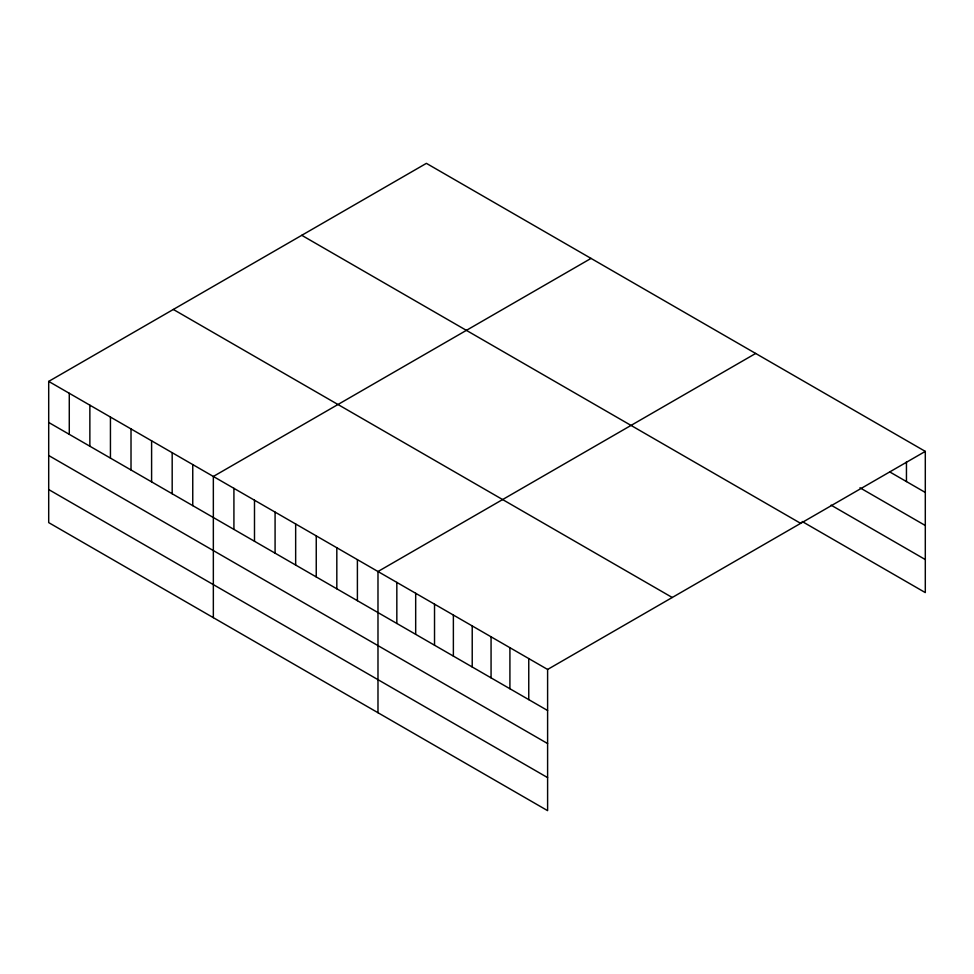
<?xml version="1.0" encoding="UTF-8"?>
<svg xmlns="http://www.w3.org/2000/svg" width="974" height="974" viewBox="0 0 974 974"><rect width="100%" height="100%" fill="white"/><g stroke="black" fill="none" stroke-linecap="round" stroke-linejoin="round"><path stroke-width="1.46" d="M48.7 381.406L547.607 669.455L547.607 810.648L48.7 522.612L48.7 381.406L426.393 163.352L925.3 451.388L925.3 592.594L802.162 521.504M591.035 258.402L213.343 476.456L213.343 617.662M755.666 353.452L377.985 571.519L377.985 712.712M547.607 669.455L925.3 451.388M890.114 472.134L925.3 492.454M859.957 487.779L925.3 525.497M831.066 505.141L925.3 559.551M301.757 235.306L800.665 523.355M173.335 309.452L672.243 597.488M48.7 422.46L547.607 710.509M48.7 455.515L547.607 743.552M48.7 489.557L547.607 777.605M906.453 461.798L906.453 481.57M528.76 658.57L528.76 699.624M509.913 647.686L509.913 688.74M491.066 636.801L491.066 677.867M472.22 625.929L472.22 666.983M453.373 615.044L453.373 656.099M434.526 604.16L434.526 645.214M415.679 593.276L415.679 634.342M396.832 582.403L396.832 623.457M357.397 559.636L357.397 600.69M336.821 547.753L336.821 588.807M316.246 535.87L316.246 576.925M295.658 523.988L295.658 565.042M275.082 512.105L275.082 553.159M254.494 500.222L254.494 541.288M233.918 488.339L233.918 529.406M192.755 464.586L192.755 505.64M172.179 452.703L172.179 493.757M151.603 440.82L151.603 481.874M131.015 428.937L131.015 469.992M110.439 417.055L110.439 458.109M89.864 405.172L89.864 446.226M69.276 393.289L69.276 434.343"/></g></svg>
